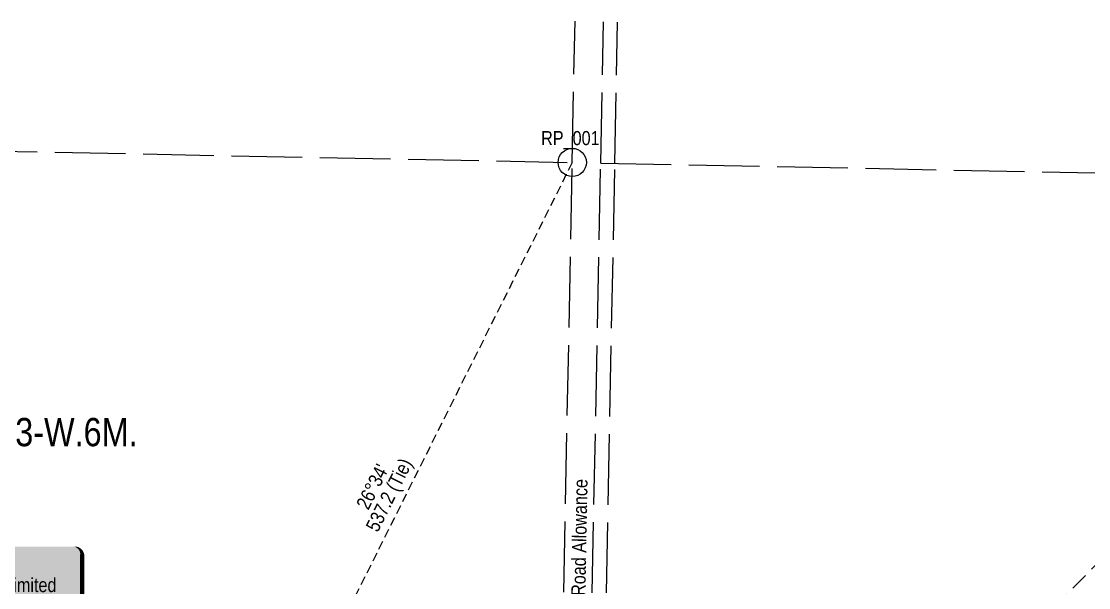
# Model space of a CAD drawing. Extents: x 407785 to 414058, y 6046536 to 6050431.
# Drawn here: x 410532 to 411287, y 6047996 to 6048397 of the extents above; entities that cross this region are included whole.
import ezdxf
from ezdxf.enums import TextEntityAlignment as Align

# ---------------------------------------------------------------- set-up
doc = ezdxf.new("R2010")
doc.units = 0
doc.header["$LTSCALE"] = 5
for name, pattern in [('foc-ACCESSROAD', [3.75, 2.5, -1.25]), ('foc-TIELINE', [1.875, 1.25, -0.625]), ('foc-UNSURVEYED', [12.5, 10, -2.5])]:
    doc.linetypes.add(name, pattern=pattern)
for name, color, linetype in [('35', 37, 'Continuous'), ('C-SYMBOL', 7, 'Continuous'), ('F-WS', 190, 'foc-ACCESSROAD'), ('L-ROAD-T', 7, 'Continuous'), ('L-TIE', 7, 'foc-TIELINE'), ('L-TIE-T', 7, 'Continuous'), ('L-USEC', 7, 'foc-UNSURVEYED')]:
    doc.layers.add(name, color=color, linetype=linetype)
doc.styles.add('175L', font='ARIALN.TTF', dxfattribs={"height": 20})
doc.styles.add('80', font='ARIALN.TTF', dxfattribs={"height": 10})
doc.styles.add('80L', font='ARIALN.TTF', dxfattribs={"height": 10})

# ---------------------------------------------------------------- blocks, each defined once
blk = doc.blocks.new('*U29')
h = blk.add_hatch(color=255)
edge = h.paths.add_edge_path()
edge.add_line((-131.5, -37), (131.5, -37))
edge.add_arc((131.5, -31), 6, 270, 360)
edge.add_line((137.5, -31), (137.5, 29.5))
edge.add_arc((131.5, 29.5), 6, 0, 90)
edge.add_line((131.5, 35.5), (-131.5, 35.5))
edge.add_arc((-131.5, 29.5), 6, 90, 180)
edge.add_line((-137.5, 29.5), (-137.5, -31))
edge.add_arc((-131.5, -31), 6, 180, 270)
at = {"color": 44, "flags": 128}
blk.add_lwpolyline([(-131.5, -37, 3, 3, 0), (131.5, -37, 3, 3, 0.414214), (137.5, -31, 3, 3, 0), (137.5, 29.5, 3, 0, 0.414214), (131.5, 35.5, 0, 0, 0), (-131.5, 35.5, 0, 0, 0.414214), (-137.5, 29.5, 0, 0, 0), (-137.5, -31, 0, 3, 0.414214)], format="xyseb", close=True, dxfattribs=at)
at = {"color": 44, "style": '80'}
blk.add_attdef('ENTER_TEXT_001', (-35.99, -5), '', height=10, dxfattribs=at)

msp = doc.modelspace()

# ---------------------------------------------------------------- linework, layer by layer
at = {"layer": '35', "color": 3}
msp.add_circle((410921.295, 6048296.696), 10, dxfattribs=at)
at = {"layer": 'F-WS', "flags": 128}
msp.add_lwpolyline([(411289.823, 6047793.855), (411374.722, 6047878.602), (411344.47, 6047908.908), (411376.155, 6047940.537), (411298.477, 6048018.354), (411220.66, 6047940.676), (411243.851, 6047917.444), (411205.083, 6047878.747)], close=True, dxfattribs=at)
at = {"layer": 'L-TIE'}
msp.add_line((410921.295, 6048296.696), (410725.944, 6047906.103), dxfattribs=at)
at = {"layer": 'L-USEC'}
for p, q in [((410921.295, 6048296.697), (410923.246, 6048396.635)), ((410941.399, 6048296.304), (410943.351, 6048396.235)), ((410951.451, 6048296.108), (410953.403, 6048396.036)), ((410117.816, 6048312.648), (410921.295, 6048296.697)), ((410905.597, 6047492.58), (410921.295, 6048296.697)), ((410925.701, 6047492.187), (410941.399, 6048296.304)), ((410935.753, 6047491.991), (410951.451, 6048296.108)), ((410941.399, 6048296.297), (411744.872, 6048280.346))]:
    msp.add_line(p, q, dxfattribs=at)

# ---------------------------------------------------------------- block references
ref = msp.add_blockref('*U29', (410436.989, 6047989.186), dxfattribs=dict(xscale=1.000440123623568, yscale=1.000440123623568, zscale=1.000440123623568))
ref.add_attrib('ENTER_TEXT_001', 'DTLG910005 Norbord Inc.', (410369.521, 6048009.39), dxfattribs={"color": 44, "height": 10.0044, "style": '80'})
ref.add_attrib('ENTER_TEXT_002', 'FMA6900016 Weyerhaeuser Company Limited', (410317.482, 6047992.538), dxfattribs={"color": 44, "height": 10.0044, "style": '80'})
ref.add_attrib('ENTER_TEXT_003', 'RTF243500, 2313617, 2313618 Veren Inc.', (410328.073, 6047975.823), dxfattribs={"color": 44, "height": 10.0044, "style": '80'})
ref.add_attrib('ENTER_TEXT_004', 'TPA 2702 GARY RIENNDEAU', (410358.67, 6047958.972), dxfattribs={"color": 44, "height": 10.0044, "style": '80'})

# ---------------------------------------------------------------- texts
at = {"layer": '35', "color": 3, "style": '80'}
msp.add_attdef('RP_001', (410899.269, 6048308.963), 'RP', height=10, dxfattribs=at)
at = {"layer": 'C-SYMBOL', "color": 3, "style": '175L'}
msp.add_text('Theor. N.E.1/4 Sec. 28-64-3-W.6M.', height=20, dxfattribs=at).set_placement((410433.574, 6048089.813), align=Align.BOTTOM_CENTER)
at = {"layer": 'L-ROAD-T', "style": '80L'}
msp.add_text('Theoretic Government Road Allowance', height=10, rotation=88.881623, dxfattribs=at).set_placement((410925.209, 6047972.64), align=Align.MIDDLE_CENTER)
at = {"layer": 'L-TIE-T', "style": '80L'}
for s, height, p in [("26°34'", 9.9956, (410779.96, 6048067.173)), ('537.2 (Tie)', 9.99562, (410792.699, 6048060.802))]:
    msp.add_text(s, height=height, rotation=63.4287, dxfattribs=at).set_placement(p, align=Align.MIDDLE)

doc.saveas('drawing.dxf')
